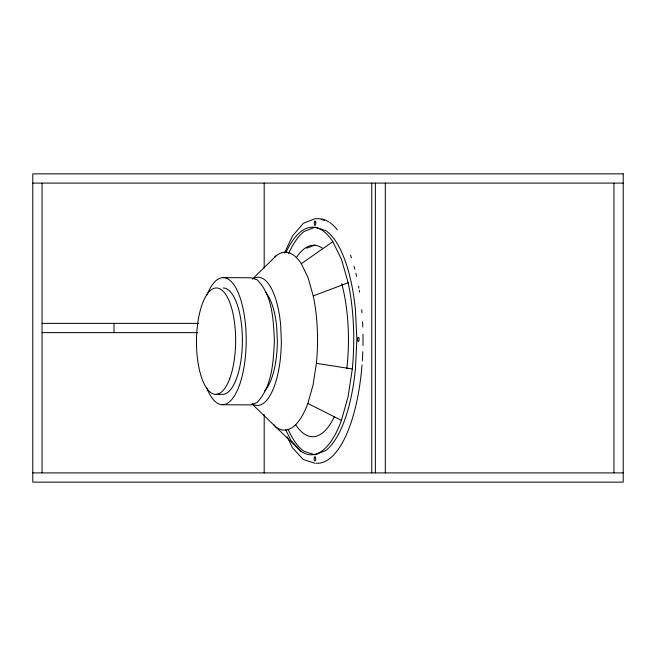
<?xml version="1.0" encoding="UTF-8"?>
<svg xmlns="http://www.w3.org/2000/svg" width="656" height="656" viewBox="0 0 656 656"><rect width="100%" height="100%" fill="white"/><g stroke="black" fill="none" stroke-linecap="round" stroke-linejoin="round"><path stroke-width="0.98" d="M285.959 252.552A113.824 41.886 -89.6 0 1 332.838 241.646L341.505 259.415L348.156 282.744A113.824 41.886 -89.6 0 1 352.297 368.959L348.106 396.56L341.432 420.373A113.824 41.886 -89.6 0 1 300.956 451.312L252.15 404.047M274.438 257.234A88.954 32.734 -89.6 0 1 301.309 263.704L308.066 277.652L313.24 295.93A88.954 32.734 -89.6 0 1 316.389 363.334L313.084 384.875L307.853 403.44A88.954 32.734 -89.6 0 1 276.192 427.327L273.56 424.44M284.466 253.003L292.527 235.922L303.384 223.311L315.036 218.719L318.086 218.735A122.27 44.993 -89.6 0 1 328.795 221.876M252.634 278.841L276.488 255.496M301.309 263.704L332.838 241.646M314.347 227.452L304.187 231.461A113.824 41.886 -89.6 0 0 288.648 253.528M306.787 248.206L315.019 244.959M313.24 295.93L348.156 282.744M32.8 183.098L623.2 183.098M42.05 323.375L198.579 323.375M42.05 332.625L197.563 332.625M32.8 472.902L623.2 472.902M222.835 277.603L251.043 277.783L257.095 279.727C272.724 295.397 273.273 319.71 274.413 340.489C273.314 361.735 272.42 386.146 257.045 402.522L250.986 404.908L222.778 404.736M215.808 394.33L222.556 394.371A53.202 19.573 -89.6 0 0 242.384 341.054A53.202 19.573 -89.6 0 0 223.056 287.968M316.389 363.334L352.297 368.959M315.028 227.189L325.868 230.666A113.824 41.886 -89.6 0 1 355.454 310.058L356.872 339.464L355.429 368.975A113.824 41.886 -89.6 0 1 325.77 450.541L314.929 454.813L304.089 451.336A113.824 41.886 -89.6 0 1 288.148 429.475M314.921 463.259L303.277 459.52L292.428 447.704L287.107 436.789M307.853 403.44L341.432 420.373M300.956 451.312L290.862 440.315L285.663 429.655M613.95 183.098L613.95 472.902M385.293 183.098L385.293 472.902M375.371 183.098L375.371 472.902M371.772 183.098L371.772 472.902M264.188 183.098L264.188 268.091M264.188 414.535L264.188 472.902M113.988 323.375L113.988 332.625M42.05 183.098L42.05 472.902M321.112 219.407A108.937 39.483 -90 0 1 324.523 220.572M207.017 294.897A63.566 23.395 -89.6 0 1 239.711 296.561A63.566 23.395 -89.6 0 1 239.35 385.449A63.566 23.395 -89.6 0 1 206.64 387.753M265.147 291.822A53.202 19.573 -89.6 0 1 276.742 327.508L277.349 341.276A53.202 19.573 -89.6 0 1 264.688 390.869M341.743 283.687A95.735 35.227 -89.6 0 1 346.786 368.688M334.412 416.609A95.735 35.227 -89.6 0 1 295.561 424.539M296.25 257.775A95.735 35.227 -89.6 0 1 322.375 248.189M329.73 222.499A122.27 44.993 -89.6 0 1 337.332 229.805M350.517 255.127A122.27 44.993 -89.6 0 1 351.436 257.783M354.035 266.262A122.27 44.993 -89.6 0 1 354.839 269.231M355.855 273.281A122.27 44.993 -89.6 0 1 356.569 276.373M358.537 286.172A122.27 44.993 -89.6 0 1 358.889 288.164M359.226 290.173A122.27 44.993 -89.6 0 1 359.545 292.199M361.694 309.747A122.27 44.993 -89.6 0 1 361.956 312.74M362.571 321.875A122.27 44.993 -89.6 0 1 362.801 327.024M362.989 334.232A122.27 44.993 -89.6 0 1 362.965 345.515M362.793 351.714A122.27 44.993 -89.6 0 1 362.309 360.98M362.014 365.048A122.27 44.993 -89.6 0 1 316.028 463.218M252.765 278.956A64.099 23.583 -89.6 0 1 280.62 324.531L281.35 341.12A64.099 23.583 -89.6 0 1 252.273 403.924M314.224 457.757L314.208 459.864A2.321 0.853 -89.6 0 0 315.643 459.807L315.626 457.708A2.263 0.828 -89.6 0 0 314.224 457.757M315.749 222.122L315.733 224.237A2.255 0.828 -89.6 0 1 314.331 224.286L314.314 222.179A2.321 0.853 -89.6 0 1 315.749 222.122M358.717 337.446L357.946 337.512A2.255 0.828 -89.6 0 0 357.938 341.333L358.717 341.333A2.321 0.853 -89.6 0 0 358.717 337.446M623.2 173.848L32.8 173.848L32.8 482.152L623.2 482.152L623.2 173.848M229.723 378.668A53.202 19.573 -89.6 0 0 221.359 289.706A53.202 19.573 -89.6 0 0 197.079 355.003A53.202 19.573 -89.6 0 0 229.723 378.668"/></g></svg>
